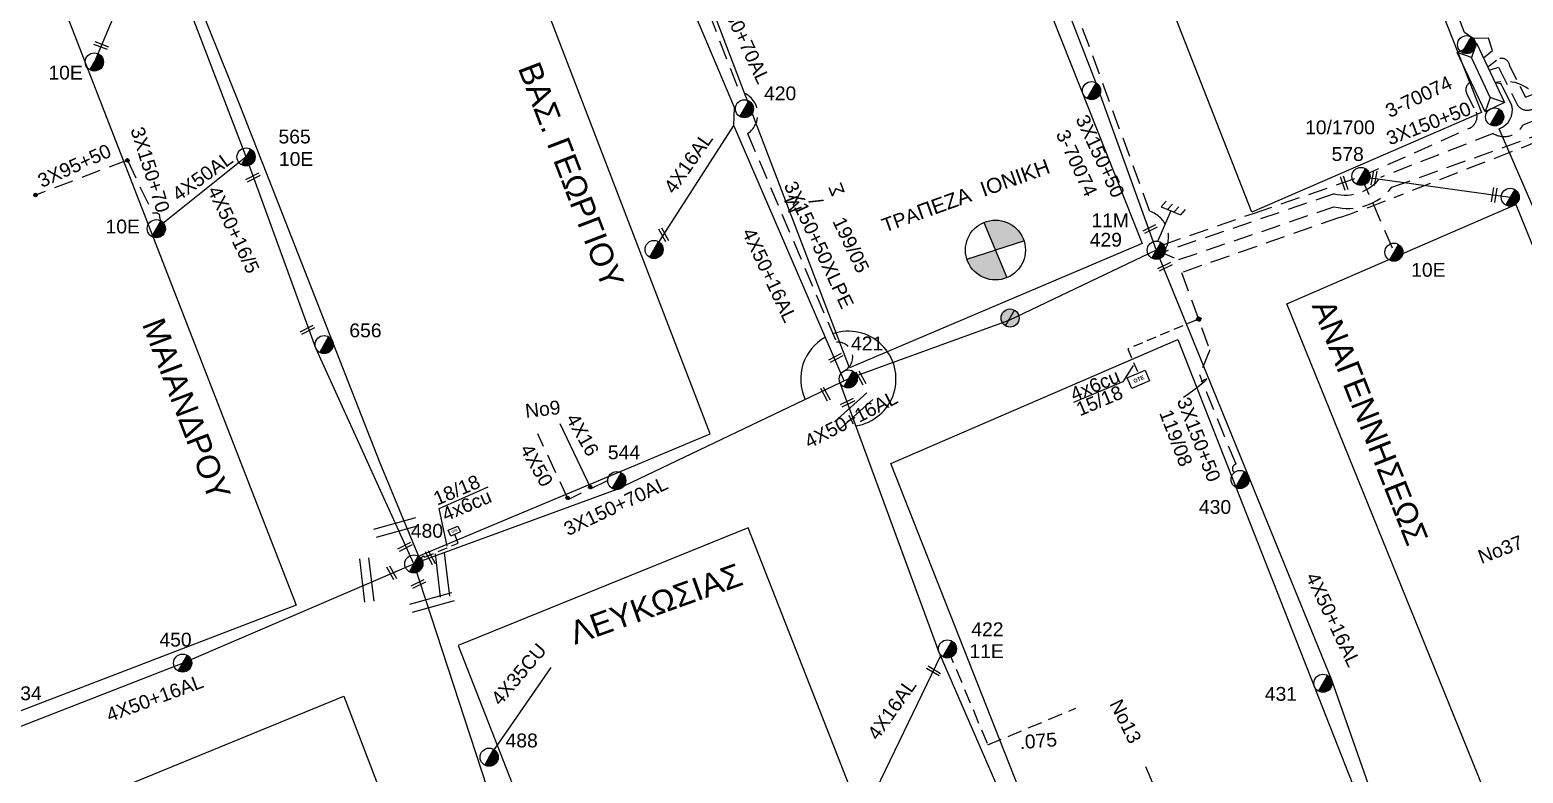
# Model space of a CAD drawing. Header units: millimetres. Extents: x 72 to 3039, y -786 to 786.
# Drawn here: x 283.2 to 477.8, y 369.4 to 466.2 of the extents above; entities that cross this region are included whole.
import ezdxf

# ---------------------------------------------------------------- set-up
doc = ezdxf.new("R2010")
doc.units = ezdxf.units.MM
doc.linetypes.add('DASHED', pattern=[19.05, 12.7, -6.35])
for name, color, linetype in [('Pillar OTE', 7, 'Continuous'), ('Άγνωστα', 7, 'Continuous'), ('Ασφαλειοκιβώτια Χ.Τ 9 αναχωρήσεων', 7, 'Continuous'), ('Γέφυρες Εναέριου Δικτύου', 7, 'Continuous'), ('Γείωση', 7, 'Continuous'), ('Γυμνά εναέρια ΧΤ (3Φ)   4x16AL', 7, 'Continuous'), ('Γυμνά εναέρια ΧΤ (3Φ)   4x35CU', 7, 'Continuous'), ('Γυμνά εναέρια ΧΤ (3Φ)   4x50AL', 7, 'Continuous'), ('Γυμνά εναέρια ΧΤ και ΦΟΠ (3Φ)   4x50+16AL', 7, 'Continuous'), ('Εναέρια παροχή ΧΤ 4x16', 7, 'SYN_LINE'), ('Επιγραφές - Σχήματα', 7, 'Continuous'), ('Καλώδια ΧΤ   3x150+50AL', 7, 'DASHED'), ('Καλώδια ΧΤ   3x150+50AL XLPE', 7, 'DASHED'), ('Καλώδια ΧΤ   3x150+70AL', 7, 'DASHED'), ('Καλώδια ΧΤ   3x150AL+50CU', 7, 'DASHED'), ('Καλώδια ΧΤ   3x95+50 AL XLPE', 7, 'DASHED'), ('Καλώδια ΧΤ   3x95+50CU', 7, 'DASHED'), ('Μηχανική τομή', 7, 'Continuous'), ('Στύλος Ξύλινος', 7, 'Continuous'), ('Στύλος Ξύλινος @ 1', 7, 'Continuous'), ('Στύλος ΦΜ', 7, 'Continuous'), ('Στύλος ΦΜ @ 1', 7, 'Continuous'), ('Συνδέσεις', 7, 'Continuous'), ('Συνεστραμμένα ΧΤ   3x70+54.6+25 AL', 7, 'SYN_LINE'), ('Τομή', 7, 'Continuous'), ('Υποσταθμός πόλεως', 7, 'Continuous'), ('Υπόβαθρο ΔΕΗ', 7, 'Continuous'), ('Υπόγεια Καλώδια Δικτύου ΧΤ   .075', 7, 'DASHED'), ('Υπόγεια καλώδια Παροχών ΧΤ   4x16AL', 7, 'DASHED'), ('Υπόγεια καλώδια Παροχών ΧΤ   4x50AL', 7, 'DASHED'), ('Υπόγεια καλώδια Παροχών ΧΤ   4x6', 7, 'DASHED')]:
    doc.layers.add(name, color=color, linetype=linetype)
doc.styles.get("Standard").update_dxf_attribs({"font": 'arial.ttf'})
doc.linetypes.add('SYN_LINE', pattern='A,0.5,-0.0001,["/\\/\\/\\/",Standard,S=0.1,R=0,X=0,Y=-0.05],-0.25', length=0.7501)
doc.dimstyles.new('ISO-25', dxfattribs={"dimtxt": 2.5, "dimasz": 2.5, "dimexe": 1.25, "dimexo": 0.625, "dimtad": 1, "dimtxsty": 'Standard', "dimcen": 2.5, "dimadec": 0, "dimazin": 0, "dimtfac": 1, "dimtmove": 0, "dimatfit": 3, "dimfxl": 1, "dimarcsym": 0})

# ---------------------------------------------------------------- blocks, each defined once
blk = doc.blocks.new('ΥΠΑΡΧΩΝ ΤΣΙΜΕΝΤΕΝΙΟΣ ΣΤΥΛΟΣ')
at = {"layer": 'Στύλος ΦΜ'}
blk.add_hatch(color=7, dxfattribs=at).paths.add_polyline_path([(-1.29, -2.28, 0.574793), (2.62, 0, 0.268822), (1.3, 2.27)])
at = {"layer": 'Στύλος ΦΜ', "color": 7}
blk.add_line((-1.29, -2.28), (1.3, 2.27), dxfattribs=at)
blk.add_circle((0, 0), 2.62, dxfattribs=at)
at = {"layer": 'Στύλος ΦΜ', "flags": 4}
for tag, p in [('ΑΡΙΘΜΟΣ', (-4.68, 8.05)), ('ΤΥΠΟΣ', (-4.91, 3.03))]:
    blk.add_attdef(tag, p, '', height=4, dxfattribs=at)
blk = doc.blocks.new('ΥΠΑΡΧΩΝ ΞΥΛΙΝΟΣ ΣΤΥΛΟΣ')
at = {"layer": 'Στύλος Ξύλινος'}
h = blk.add_hatch(color=7, dxfattribs=at)
h.paths.add_polyline_path([(-2.62, 0, 0.270008), (-1.29, -2.28), (1.3, 2.27, 0.576266)])
h.paths.add_polyline_path([(-1.29, -2.28, 0.574793), (2.62, 0, 0.268822), (1.3, 2.27)])
at = {"layer": 'Στύλος Ξύλινος', "color": 7}
blk.add_line((-1.29, -2.28), (1.3, 2.27), dxfattribs=at)
blk.add_circle((0, 0), 2.62, dxfattribs=at)
at = {"layer": 'Στύλος Ξύλινος', "flags": 4}
for tag, p in [('ΑΡΙΘΜΟΣ', (-4.91, 8.6)), ('ΤΥΠΟΣ', (-4.85, 3.39))]:
    blk.add_attdef(tag, p, '', height=4, dxfattribs=at)
blk = doc.blocks.new('ΥΠΟΣΤΑΘΜΟΣ ΠΟΛΕΩΣ')
at = {"layer": 'Υποσταθμός πόλεως', "linetype": 'Continuous', "ltscale": 40}
blk.add_lwpolyline([(-8.57, 2.82), (8.57, 2.82), (8.57, -2.82), (-8.57, -2.82)], close=True, dxfattribs=at)
for points in [[(-5.75, 0), (-8.57, 2.82)], [(5.75, 0), (8.57, 2.82)], [(-8.57, -2.82), (-5.75, 0)], [(-5.75, 0), (5.75, 0)], [(8.57, -2.82), (5.75, 0)]]:
    blk.add_lwpolyline(points, dxfattribs=at)
at = {"layer": 'Υποσταθμός πόλεως', "linetype": 'SYN_LINE', "ltscale": 40, "flags": 1}
for tag, p in [('ΜΕΤΑΣΧΗΜΑΤΙΣΜΟΣ', (10.6, 2.39)), ('ΙΣΧΥΣ', (10.58, -0.41)), ('ΑΡΙΘΜΟΣ', (10.7, -3.13))]:
    blk.add_attdef(tag, p, '', height=1.8, dxfattribs=at)
blk = doc.blocks.new('ΓΕΙΩΣΗ')
at = {"layer": 'Γείωση', "ltscale": 40}
for p, q in [((-2.34, 11.45), (-3, 9.45)), ((-0.34, 11.45), (-1, 9.45)), ((0, 9.45), (0, 0)), ((1.66, 11.45), (1, 9.45)), ((3.66, 11.45), (3, 9.45))]:
    blk.add_line(p, q, dxfattribs=at)
blk.add_lwpolyline([(-3, 9.45), (3, 9.45)], dxfattribs=at)
blk = doc.blocks.new('ΜΗΧΑΝΙΚΗ ΤΟΜΗ')
at = {"layer": 'Μηχανική τομή', "ltscale": 40}
for p, q in [((-1.89, 0.78), (1.89, 0.78)), ((1.89, 0), (-1.89, 0))]:
    blk.add_line(p, q, dxfattribs=at)
blk = doc.blocks.new('ΤΟΜΗ')
at = {"layer": 'Τομή', "ltscale": 40}
for p, q in [((-5.68, 0), (5.68, 0)), ((5.68, -2.33), (-5.68, -2.33))]:
    blk.add_line(p, q, dxfattribs=at)
blk = doc.blocks.new('_ΣΥΝΔΕΣΗ')
at = {"layer": 'Συνδέσεις', "linetype": 'SYN_LINE', "ltscale": 40}
blk.add_hatch(color=256, dxfattribs=at).paths.add_polyline_path([(0.5, -0.01, 1), (-0.5, -0.01, 1)])
at = {"layer": 'Συνδέσεις'}
blk.add_circle((0, -0.01), 0.5, dxfattribs=at)
blk = doc.blocks.new('TSONTA XT1')
at = {"ltscale": 40}
h = blk.add_hatch(color=256, dxfattribs=at)
h.dxf.hatch_style = 1
h.paths.add_polyline_path([(595.96, 2487.66), (597.07, 2488.77), (595.96, 2489.87), (594.85, 2488.77)])
blk.add_lwpolyline([(594.85, 2488.77), (595.96, 2489.87), (597.07, 2488.77), (595.96, 2487.66)], close=True, dxfattribs=at)
blk = doc.blocks.new('PILLAR ΟΤΕ')
at = {"layer": 'Pillar OTE', "ltscale": 40}
blk.add_lwpolyline([(-3.31, 2.02), (3.39, 2.02), (3.39, -1.99), (-3.31, -1.99)], close=True, dxfattribs=at)
at = {"layer": 'Pillar OTE', "insert": (-1.81, 0.71), "char_height": 1.3575, "width": 109.961, "attachment_point": 1}
blk.add_mtext('{\\fArial|b1|i0|c161|p34;OTE}', dxfattribs=at)

msp = doc.modelspace()

# ---------------------------------------------------------------- hatches: boundary and pattern name
at = {"layer": 'Επιγραφές - Σχήματα'}
h = msp.add_hatch(color=1, dxfattribs=at)
h.paths.add_polyline_path([(407.52, 441.12), (409.02, 437.53), (412.73, 438.73, 0.438268)])
h.paths.add_polyline_path([(409.02, 437.53), (405.31, 436.32, 0.438268), (410.52, 433.93)])

# ---------------------------------------------------------------- linework, layer by layer
at = {"layer": 'Άγνωστα', "color": 5}
for points in [[(472.59, 462.59), (473.79, 463.55), (473.27, 465.12), (471.25, 465.11), (470.12, 465.86), (459.35, 494.05), (450.9, 516.83)], [(456.64, 447.11), (476.08, 444.41)]]:
    msp.add_lwpolyline(points, dxfattribs=at)
at = {"layer": 'Άγνωστα', "color": 2, "linetype": 'DASHED', "ltscale": 0.2}
msp.add_lwpolyline([(474.07, 459.31, -0.677893), (479.87, 451.74), (460.9, 444.34, -0.010699), (453.85, 441.76), (433.27, 434.6), (436.93, 424.54), (435.63, 421.25)], format="xyb", dxfattribs=at)
at = {"layer": 'Άγνωστα', "color": 85}
msp.add_lwpolyline([(510.87, 363.56), (502.75, 387.63), (490.39, 416.96), (474.66, 453.34, 0.373543), (476.3, 456.37), (474.9, 459.21), (474.14, 459.3)], format="xyb", dxfattribs=at)
at = {"layer": 'Άγνωστα', "color": 5, "linetype": 'DASHED', "ltscale": 0.2}
msp.add_lwpolyline([(456.64, 447.11), (460.94, 437.25)], dxfattribs=at)
at = {"layer": 'Άγνωστα', "color": 85, "linetype": 'DASHED', "ltscale": 0.2}
msp.add_lwpolyline([(436.16, 351.74), (435.73, 353.88), (428.13, 371.29)], dxfattribs=at)
at = {"layer": 'Γέφυρες Εναέριου Δικτύου', "ltscale": 20}
for start, end in [(118.7918, 205.5632), (279.2223, 108.9605)]:
    msp.add_arc((389.86, 420.74), 6.21, start, end, dxfattribs=at)
at = {"layer": 'Γυμνά εναέρια ΧΤ (3Φ)   4x16AL', "color": 5, "ltscale": 0.15}
msp.add_lwpolyline([(299.5, 480.77), (291.65, 462.04)], dxfattribs=at)
at = {"layer": 'Γυμνά εναέρια ΧΤ (3Φ)   4x16AL', "color": 85, "ltscale": 0.15}
msp.add_lwpolyline([(364.56, 437.59), (374.96, 453.78)], dxfattribs=at)
at = {"layer": 'Γυμνά εναέρια ΧΤ (3Φ)   4x16AL', "color": 30, "ltscale": 0.15}
msp.add_lwpolyline([(401.88, 384.66), (392.27, 364.76)], dxfattribs=at)
at = {"layer": 'Γυμνά εναέρια ΧΤ (3Φ)   4x35CU', "color": 5}
msp.add_lwpolyline([(343.07, 371.44), (351.16, 383.13)], dxfattribs=at)
at = {"layer": 'Γυμνά εναέρια ΧΤ (3Φ)   4x50AL', "color": 5, "ltscale": 0.15}
msp.add_lwpolyline([(311.4, 449.67), (299.71, 440.31)], dxfattribs=at)
at = {"layer": 'Γυμνά εναέρια ΧΤ (3Φ)   4x50AL', "color": 5}
msp.add_lwpolyline([(333.27, 396.63), (344.26, 363.02), (354.88, 336.81), (368.74, 302.59)], dxfattribs=at)
at = {"layer": 'Γυμνά εναέρια ΧΤ και ΦΟΠ (3Φ)   4x50+16AL', "color": 6}
msp.add_lwpolyline([(398.06, 517.06), (414.76, 478.29), (422.12, 459.32), (429.98, 437.51), (410.75, 428.33), (389.85, 420.74)], dxfattribs=at)
at = {"layer": 'Γυμνά εναέρια ΧΤ και ΦΟΠ (3Φ)   4x50+16AL', "color": 30, "linetype": 'DASHED', "ltscale": 0.2}
msp.add_lwpolyline([(483.89, 458.09), (483.35, 456.03), (477.72, 453.8, -0.432946), (473.88, 452.71), (459.19, 447, -0.30095), (453.16, 444.85), (430.99, 437.31, 0.496654), (429.15, 442.56), (417, 475.59, 0.496469), (415.19, 480.92), (410.41, 492.84)], format="xyb", dxfattribs=at)
at = {"layer": 'Γυμνά εναέρια ΧΤ και ΦΟΠ (3Φ)   4x50+16AL', "color": 85, "ltscale": 10}
msp.add_lwpolyline([(389.32, 420.48), (374.96, 453.78), (375.01, 456.1), (367.61, 473.71), (362.81, 487.7)], dxfattribs=at)
at = {"layer": 'Γυμνά εναέρια ΧΤ και ΦΟΠ (3Φ)   4x50+16AL', "color": 5}
msp.add_lwpolyline([(333.26, 396.63), (320.51, 424.72), (311.4, 449.67), (299.5, 480.77)], dxfattribs=at)
at = {"layer": 'Γυμνά εναέρια ΧΤ και ΦΟΠ (3Φ)   4x50+16AL', "color": 2, "ltscale": 0.2}
msp.add_lwpolyline([(429.98, 437.51), (452.78, 381.53), (466.1, 343.69)], dxfattribs=at)
at = {"layer": 'Γυμνά εναέρια ΧΤ και ΦΟΠ (3Φ)   4x50+16AL', "color": 85, "ltscale": 0.15}
msp.add_lwpolyline([(389.86, 420.74), (359.69, 406.31), (333.27, 396.63)], dxfattribs=at)
at = {"layer": 'Γυμνά εναέρια ΧΤ και ΦΟΠ (3Φ)   4x50+16AL', "color": 30}
msp.add_lwpolyline([(418.63, 346.11), (401.69, 385.08), (388.75, 420.33)], dxfattribs=at)
at = {"layer": 'Εναέρια παροχή ΧΤ 4x16', "color": 85, "ltscale": 15}
msp.add_lwpolyline([(352.26, 414.91), (356.33, 406.44)], dxfattribs=at)
at = {"layer": 'Επιγραφές - Σχήματα'}
for p, q in [((407.52, 441.12), (410.52, 433.93)), ((405.31, 436.32), (412.73, 438.73))]:
    msp.add_line(p, q, dxfattribs=at)
msp.add_circle((409.02, 437.53), 3.9, dxfattribs=at)
at = {"layer": 'Καλώδια ΧΤ   3x150+50AL', "color": 6, "ltscale": 0.2}
msp.add_lwpolyline([(429.98, 437.51), (432.9, 436.28), (453.12, 443.17, 0.295022), (460.67, 445.71), (485.92, 454.75), (484.37, 461.21), (480.56, 460.51), (480.92, 458.32)], format="xyb", dxfattribs=at)
at = {"layer": 'Καλώδια ΧΤ   3x150+50AL', "color": 5, "ltscale": 0.2}
msp.add_lwpolyline([(430.73, 438.18), (442.62, 442.31), (456.64, 447.11), (470.76, 453.39, 0.496445), (471.37, 456), (470.4, 457.99, -0.446156), (470.98, 459.41, -0.804525)], format="xyb", dxfattribs=at)
at = {"layer": 'Καλώδια ΧΤ   3x150+50AL', "color": 2, "ltscale": 0.2}
msp.add_lwpolyline([(440.16, 408.53, -0.659704), (440.36, 409.63), (440.36, 409.63), (440.36, 409.63), (435.63, 421.25)], format="xyb", dxfattribs=at)
at = {"layer": 'Καλώδια ΧΤ   3x150+50AL XLPE', "color": 30, "ltscale": 0.2}
msp.add_lwpolyline([(375.65, 458.19, -0.665909), (376.74, 452.71), (388.3, 425.53, -0.835096), (389.29, 421.77)], format="xyb", dxfattribs=at)
at = {"layer": 'Καλώδια ΧΤ   3x150+70AL', "color": 30, "ltscale": 0.2}
msp.add_lwpolyline([(361.83, 507.17), (367.81, 504.46, -0.417719), (369.24, 500.59, -0.012709), (365.13, 492.38, 0.160828), (364.42, 488.2), (368.85, 475.44, -1.102469), (370.34, 471.91), (375.65, 458.19)], format="xyb", dxfattribs=at)
at = {"layer": 'Καλώδια ΧΤ   3x150+70AL', "color": 5, "ltscale": 0.2}
msp.add_lwpolyline([(295.94, 449.22), (299.21, 442.38), (299.82, 442.38), (299.82, 442.38), (300.07, 442.2), (300.18, 441.58), (300.3, 441.33)], dxfattribs=at)
at = {"layer": 'Καλώδια ΧΤ   3x150+70AL', "color": 85, "ltscale": 0.2}
msp.add_lwpolyline([(358.51, 407.49), (353.39, 405.02)], dxfattribs=at)
at = {"layer": 'Καλώδια ΧΤ   3x150AL+50CU', "color": 6, "ltscale": 0.15}
msp.add_lwpolyline([(473.15, 461.42), (474.3, 462.29, -0.620742), (476.02, 461.43), (478.09, 457.45), (515.47, 472.62, -0.622523), (523.71, 473.69), (530.85, 476.56), (532.05, 474.7), (536.93, 477.08)], format="xyb", dxfattribs=at)
at = {"layer": 'Καλώδια ΧΤ   3x95+50 AL XLPE', "color": 30, "ltscale": 0.2}
msp.add_lwpolyline([(473.35, 460.98), (474.56, 461.38), (476.95, 456.58, 0.499618), (479.34, 456.15), (518.42, 473.02)], format="xyb", dxfattribs=at)
at = {"layer": 'Καλώδια ΧΤ   3x95+50CU', "color": 5, "ltscale": 0.2}
msp.add_lwpolyline([(295.94, 449.22), (283.98, 444.7)], dxfattribs=at)
at = {"layer": 'Συνεστραμμένα ΧΤ   3x70+54.6+25 AL', "color": 173, "ltscale": 20}
msp.add_lwpolyline([(181.21, 339.4), (184.29, 338.85), (185.82, 341.71), (230.21, 351.24), (230.21, 352.42), (251.81, 359.21), (278.57, 374.12), (303.14, 383.7), (333.26, 396.63)], dxfattribs=at)
at = {"layer": 'Υπόβαθρο ΔΕΗ'}
for points in [[(442.02, 532.53), (472.36, 455.46), (442.42, 442.45), (411.86, 520.58), (442.05, 532.46)], [(284.24, 478.01), (317.93, 391.25), (280.04, 376.69), (240.98, 475.06), (284.24, 478.01)], [(447, 430.53), (476.79, 443.48), (509.12, 363.89), (479.36, 350.62), (447, 430.53)], [(395.4, 409.73), (432.77, 425.86), (464.96, 343.99), (444.83, 335.57), (436.38, 355.49), (419.77, 347.91), (395.4, 409.73)], [(370.99, 304.29), (392.03, 314.04), (384.42, 332.84), (400.76, 340.23), (376.82, 401.31), (339.05, 386.01), (370.99, 304.29)], [(286.44, 363.92), (324.14, 379.39), (355.36, 297.78), (319.35, 283.25), (286.28, 363.86)]]:
    msp.add_lwpolyline(points, dxfattribs=at)
for points in [[(371.17, 503.62), (397.73, 514.99), (428.13, 438.37), (389.99, 422.17), (364.81, 488.16, 0.300817), (371.17, 503.62, -1.373528)], [(371.84, 413.57), (346.1, 480.59, -0.297485), (327.23, 489.9), (301.19, 479.83), (310.6, 456.36), (321.54, 428.44), (328.85, 409.8), (333.85, 397.65), (371.84, 413.57)]]:
    msp.add_lwpolyline(points, format="xyb", dxfattribs=at)
msp.add_spline([(433.54, 418.34), (436.38, 420.68), (435.76, 420.36)], degree=3, dxfattribs=at)
at = {"layer": 'Υπόγεια Καλώδια Δικτύου ΧΤ   .075', "color": 30, "ltscale": 0.15}
msp.add_lwpolyline([(402.78, 385.55), (408.03, 373.05), (419.51, 377.83)], dxfattribs=at)
at = {"layer": 'Υπόγεια καλώδια Παροχών ΧΤ   4x50AL', "color": 85, "ltscale": 0.2}
msp.add_lwpolyline([(353.39, 405.02), (353.37, 405.02), (349.41, 413.58)], dxfattribs=at)
at = {"layer": 'Υπόγεια καλώδια Παροχών ΧΤ   4x6', "color": 2, "linetype": 'DASHED', "ltscale": 0.1}
msp.add_lwpolyline([(435.18, 428.4), (426.27, 424.64), (427.61, 421.47)], dxfattribs=at)
at = {"layer": 'Υπόγεια καλώδια Παροχών ΧΤ   4x6', "color": 85, "linetype": 'DASHED', "ltscale": 0.1}
msp.add_lwpolyline([(334.25, 397.28, -0.801984), (334.67, 397.51), (339.05, 399.35), (338.58, 400.48)], format="xyb", dxfattribs=at)

# ---------------------------------------------------------------- block references
at = {"layer": 'Pillar OTE', "rotation": 23}
for p, xscale, yscale, zscale in [((427.64, 420.67), 0.375, 0.375, 0.375), ((338.53, 400.9), 0.204525260595567, 0.204525260595567, 0.204525260595567)]:
    msp.add_blockref('PILLAR ΟΤΕ', p, dxfattribs=dict(at, xscale=xscale, yscale=yscale, zscale=zscale))
at = {"layer": 'Γείωση', "xscale": 0.4499999999998341, "yscale": 0.4499999999998341, "zscale": 0.4499999999998341, "rotation": 336.6040800285024}
msp.add_blockref('ΓΕΙΩΣΗ', (430.18, 438.73), dxfattribs=at)
at = {"layer": 'Μηχανική τομή'}
for p, xscale, yscale, zscale, rotation in [((292.46, 463.99), 0.4999999999999119, 0.4999999999999119, 0.4999999999999119, 338.888426722526), ((312.39, 446.82), 0.4999999999999175, 0.4999999999999175, 0.4999999999999175, 26.90664696949336), ((458.15, 446.94), 0.5000000000000364, 0.5000000000000364, 0.5000000000000364, 259.9666276374906), ((454.26, 446.18), 0.5000000000000663, 0.5000000000000663, 0.5000000000000663, 288.8160416138924), ((473.8, 444.73), 0.5000000000000645, 0.5000000000000645, 0.5000000000000645, 259.9666276374911), ((365.64, 439.42), 0.4999999999998876, 0.4999999999998876, 0.4999999999998876, 298.0362376436686), ((429.09, 440.44), 0.500000000000069, 0.500000000000069, 0.500000000000069, 206.6738276913492), ((431.04, 435.54), 0.500000000000069, 0.500000000000069, 0.500000000000069, 206.6738276913492), ((319.46, 426.96), 0.4999999999999175, 0.4999999999999175, 0.4999999999999175, 26.90664696949336), ((388.32, 423.31), 0.4999999999999175, 0.4999999999999175, 0.4999999999999175, 26.90664696949336), ((391.33, 420.77), 0.4999999999998876, 0.4999999999998876, 0.4999999999998876, 298.0362376436686), ((386.7, 418.66), 0.4999999999998876, 0.4999999999998876, 0.4999999999998876, 298.0362376436686), ((389.87, 417.47), 0.4999999999999175, 0.4999999999999175, 0.4999999999999175, 26.90664696949336), ((332.21, 398.67), 0.4999999999999175, 0.4999999999999175, 0.4999999999999175, 26.90664696949336), ((335.24, 397.35), 0.4999999999998876, 0.4999999999998876, 0.4999999999998876, 298.0362376436686), ((330.2, 395.38), 0.4999999999998876, 0.4999999999998876, 0.4999999999998876, 298.0362376436686), ((333.95, 393.84), 0.4999999999999175, 0.4999999999999175, 0.4999999999999175, 26.90664696949336), ((400.86, 382.51), 0.4999999999999225, 0.4999999999999225, 0.4999999999999225, 329.4006493688229)]:
    msp.add_blockref('ΜΗΧΑΝΙΚΗ ΤΟΜΗ', p, dxfattribs=dict(at, xscale=xscale, yscale=yscale, zscale=zscale, rotation=rotation))
at = {"layer": 'Στύλος Ξύλινος @ 1', "ltscale": 40, "xscale": 0.4499999999998181, "yscale": 0.4499999999998181, "zscale": 0.4499999999998181}
msp.add_blockref('ΥΠΑΡΧΩΝ ΞΥΛΙΝΟΣ ΣΤΥΛΟΣ', (410.93, 428.67), dxfattribs=at)
at = {"layer": 'Στύλος ΦΜ @ 1', "ltscale": 40, "xscale": 0.4499999999998181, "yscale": 0.4499999999998181, "zscale": 0.4499999999998181}
for p in [(470.4, 464.29), (421.54, 458.3), (474.05, 454.88), (476.08, 444.41), (364.56, 437.6)]:
    msp.add_blockref('ΥΠΑΡΧΩΝ ΤΣΙΜΕΝΤΕΝΙΟΣ ΣΤΥΛΟΣ', p, dxfattribs=at)
at = {"layer": 'Στύλος ΦΜ @ 1', "ltscale": 40}
ref = msp.add_blockref('ΥΠΑΡΧΩΝ ΤΣΙΜΕΝΤΕΝΙΟΣ ΣΤΥΛΟΣ', (291.64, 462.04), dxfattribs=dict(at, xscale=0.4499999999998181, yscale=0.4499999999998181, zscale=0.4499999999998181))
ref.add_attrib('ΑΡΙΘΜΟΣ', '10Ε', (285.66, 459.75), dxfattribs={"layer": 'Στύλος ΦΜ', "height": 1.8, "flags": 4})
ref = msp.add_blockref('ΥΠΑΡΧΩΝ ΤΣΙΜΕΝΤΕΝΙΟΣ ΣΤΥΛΟΣ', (376.32, 455.94), dxfattribs=dict(at, xscale=0.4499999999998181, yscale=0.4499999999998181, zscale=0.4499999999998181))
ref.add_attrib('ΑΡΙΘΜΟΣ', '420', (378.88, 457.05), dxfattribs={"layer": 'Στύλος ΦΜ', "height": 1.8, "flags": 4})
ref = msp.add_blockref('ΥΠΑΡΧΩΝ ΤΣΙΜΕΝΤΕΝΙΟΣ ΣΤΥΛΟΣ', (311.4, 449.67), dxfattribs=dict(at, xscale=0.4499999999998181, yscale=0.4499999999998181, zscale=0.4499999999998181))
ref.add_attrib('ΤΥΠΟΣ', '10Ε', (315.69, 448.5), dxfattribs={"layer": 'Στύλος ΦΜ', "height": 1.8, "flags": 4})
ref.add_attrib('ΑΡΙΘΜΟΣ', '565', (315.63, 451.42), dxfattribs={"layer": 'Στύλος ΦΜ', "height": 1.8, "flags": 4})
ref = msp.add_blockref('ΥΠΑΡΧΩΝ ΤΣΙΜΕΝΤΕΝΙΟΣ ΣΤΥΛΟΣ', (456.64, 447.12), dxfattribs=dict(at, xscale=0.4499999999998181, yscale=0.4499999999998181, zscale=0.4499999999998181))
ref.add_attrib('ΑΡΙΘΜΟΣ', '578', (452.81, 449.14), dxfattribs={"layer": 'Στύλος ΦΜ', "height": 1.8, "flags": 4})
ref = msp.add_blockref('ΥΠΑΡΧΩΝ ΤΣΙΜΕΝΤΕΝΙΟΣ ΣΤΥΛΟΣ', (429.98, 437.51), dxfattribs=dict(at, xscale=0.4499999999998181, yscale=0.4499999999998181, zscale=0.4499999999998181))
ref.add_attrib('ΤΥΠΟΣ', '11Μ', (421.52, 440.5), dxfattribs={"layer": 'Στύλος ΦΜ', "height": 1.8, "flags": 4})
ref.add_attrib('ΑΡΙΘΜΟΣ', '429', (421.31, 437.97), dxfattribs={"layer": 'Στύλος ΦΜ', "height": 1.8, "flags": 4})
ref = msp.add_blockref('ΥΠΑΡΧΩΝ ΤΣΙΜΕΝΤΕΝΙΟΣ ΣΤΥΛΟΣ', (299.71, 440.31), dxfattribs=dict(at, xscale=0.4499999999998181, yscale=0.4499999999998181, zscale=0.4499999999998181))
ref.add_attrib('ΤΥΠΟΣ', '10Ε', (293.1, 439.7), dxfattribs={"layer": 'Στύλος ΦΜ', "height": 1.8, "flags": 4})
ref = msp.add_blockref('ΥΠΑΡΧΩΝ ΤΣΙΜΕΝΤΕΝΙΟΣ ΣΤΥΛΟΣ', (460.93, 437.25), dxfattribs=dict(at, xscale=0.4499999999998181, yscale=0.4499999999998181, zscale=0.4499999999998181))
ref.add_attrib('ΤΥΠΟΣ', '10Ε', (463.18, 434.05), dxfattribs={"layer": 'Στύλος ΦΜ', "height": 1.8, "flags": 4})
ref = msp.add_blockref('ΥΠΑΡΧΩΝ ΤΣΙΜΕΝΤΕΝΙΟΣ ΣΤΥΛΟΣ', (321.58, 425.21), dxfattribs=dict(at, xscale=0.4499999999998181, yscale=0.4499999999998181, zscale=0.4499999999998181))
ref.add_attrib('ΑΡΙΘΜΟΣ', '656', (324.86, 426.16), dxfattribs={"layer": 'Στύλος ΦΜ', "height": 1.8, "flags": 4})
ref = msp.add_blockref('ΥΠΑΡΧΩΝ ΤΣΙΜΕΝΤΕΝΙΟΣ ΣΤΥΛΟΣ', (389.85, 420.74), dxfattribs=dict(at, xscale=0.4499999999998181, yscale=0.4499999999998181, zscale=0.4499999999998181))
ref.add_attrib('ΑΡΙΘΜΟΣ', '421', (390.21, 424.45), dxfattribs={"layer": 'Στύλος ΦΜ', "height": 1.8, "flags": 4})
ref = msp.add_blockref('ΥΠΑΡΧΩΝ ΤΣΙΜΕΝΤΕΝΙΟΣ ΣΤΥΛΟΣ', (359.69, 407.49), dxfattribs=dict(at, xscale=0.4499999999998181, yscale=0.4499999999998181, zscale=0.4499999999998181))
ref.add_attrib('ΑΡΙΘΜΟΣ', '544', (358.54, 410.27), dxfattribs={"layer": 'Στύλος ΦΜ', "height": 1.8, "flags": 4})
ref = msp.add_blockref('ΥΠΑΡΧΩΝ ΤΣΙΜΕΝΤΕΝΙΟΣ ΣΤΥΛΟΣ', (440.89, 407.63), dxfattribs=dict(at, xscale=0.4499999999998181, yscale=0.4499999999998181, zscale=0.4499999999998181))
ref.add_attrib('ΑΡΙΘΜΟΣ', '430', (435.53, 403.15), dxfattribs={"layer": 'Στύλος ΦΜ', "height": 1.8, "flags": 4})
ref = msp.add_blockref('ΥΠΑΡΧΩΝ ΤΣΙΜΕΝΤΕΝΙΟΣ ΣΤΥΛΟΣ', (333.26, 396.63), dxfattribs=dict(at, xscale=0.4499999999998181, yscale=0.4499999999998181, zscale=0.4499999999998181))
ref.add_attrib('ΑΡΙΘΜΟΣ', '480', (332.87, 400.04), dxfattribs={"layer": 'Στύλος ΦΜ', "height": 1.8, "flags": 4})
ref = msp.add_blockref('ΥΠΑΡΧΩΝ ΤΣΙΜΕΝΤΕΝΙΟΣ ΣΤΥΛΟΣ', (303.14, 383.7), dxfattribs=dict(at, xscale=0.4499999999998181, yscale=0.4499999999998181, zscale=0.4499999999998181))
ref.add_attrib('ΤΥΠΟΣ', '450', (300.12, 385.86), dxfattribs={"layer": 'Στύλος ΦΜ', "height": 1.8, "flags": 4})
ref = msp.add_blockref('ΥΠΑΡΧΩΝ ΤΣΙΜΕΝΤΕΝΙΟΣ ΣΤΥΛΟΣ', (402.77, 385.55), dxfattribs=dict(at, xscale=0.4499999999998181, yscale=0.4499999999998181, zscale=0.4499999999998181))
ref.add_attrib('ΤΥΠΟΣ', '11Ε', (405.63, 384.36), dxfattribs={"layer": 'Στύλος ΦΜ', "height": 1.8, "flags": 4})
ref.add_attrib('ΑΡΙΘΜΟΣ', '422', (405.88, 387.21), dxfattribs={"layer": 'Στύλος ΦΜ', "height": 1.8, "flags": 4})
ref = msp.add_blockref('ΥΠΑΡΧΩΝ ΤΣΙΜΕΝΤΕΝΙΟΣ ΣΤΥΛΟΣ', (451.69, 381.07), dxfattribs=dict(at, xscale=0.4499999999998181, yscale=0.4499999999998181, zscale=0.4499999999998181))
ref.add_attrib('ΑΡΙΘΜΟΣ', '431', (444.11, 378.79), dxfattribs={"layer": 'Στύλος ΦΜ', "height": 1.8, "flags": 4})
ref = msp.add_blockref('ΥΠΑΡΧΩΝ ΤΣΙΜΕΝΤΕΝΙΟΣ ΣΤΥΛΟΣ', (278.57, 374.12), dxfattribs=dict(at, xscale=0.4499999999998181, yscale=0.4499999999998181, zscale=0.4499999999998181))
ref.add_attrib('ΑΡΙΘΜΟΣ', '434', (280.59, 378.87), dxfattribs={"layer": 'Στύλος ΦΜ', "height": 1.8, "flags": 4})
ref = msp.add_blockref('ΥΠΑΡΧΩΝ ΤΣΙΜΕΝΤΕΝΙΟΣ ΣΤΥΛΟΣ', (343.07, 371.44), dxfattribs=dict(at, xscale=0.4499999999998181, yscale=0.4499999999998181, zscale=0.4499999999998181))
ref.add_attrib('ΑΡΙΘΜΟΣ', '488', (345.21, 372.72), dxfattribs={"layer": 'Στύλος ΦΜ', "height": 1.8, "flags": 4})
at = {"layer": 'Συνδέσεις', "xscale": 0.4499999999998181, "yscale": 0.4499999999998181, "zscale": 0.4499999999998181}
for p in [(295.94, 449.22), (283.98, 444.7), (356.25, 406.65), (353.29, 405.23)]:
    msp.add_blockref('_ΣΥΝΔΕΣΗ', p, dxfattribs=at)
at = {"layer": 'Συνδέσεις', "xscale": 0.3075184835441075, "yscale": 0.3075184835441075, "zscale": 0.3075184835441075, "rotation": 292.8587189992545}
msp.add_blockref('TSONTA XT1', (-340.93, 300.11), dxfattribs=at)
at = {"layer": 'Τομή'}
for p, xscale, yscale, zscale, rotation in [((390.17, 417.04), 0.4999999999999682, 0.4999999999999682, 0.4999999999999682, 41.68157489176464), ((330.79, 401.93), 0.5000000000000004, 0.5000000000000004, 0.5000000000000004, 15.53981712220896), ((326.55, 394.47), 0.499999999999966, 0.499999999999966, 0.499999999999966, 96.76894659266767), ((336.4, 395.12), 0.499999999999966, 0.499999999999966, 0.499999999999966, 96.76894659266767), ((335.47, 392.16), 0.4999999999999929, 0.4999999999999929, 0.4999999999999929, 15.53981712220582)]:
    msp.add_blockref('ΤΟΜΗ', p, dxfattribs=dict(at, xscale=xscale, yscale=yscale, zscale=zscale, rotation=rotation))
at = {"layer": 'Υποσταθμός πόλεως', "xscale": 0.5000000000000464, "yscale": 0.5000000000000464, "zscale": 0.5000000000000464, "rotation": 115.2278061845439}
msp.add_blockref('ΥΠΟΣΤΑΘΜΟΣ ΠΟΛΕΩΣ', (472.25, 460.01), dxfattribs=at)

# ---------------------------------------------------------------- texts
at = {"layer": 'Ασφαλειοκιβώτια Χ.Τ 9 αναχωρήσεων', "insert": (382.18, 442.17), "char_height": 1.8, "width": 2.0273, "attachment_point": 1, "rotation": 111.3267}
msp.add_mtext('Μ\\P/\\PΣ', dxfattribs=at)
at = {"layer": 'Γυμνά εναέρια ΧΤ (3Φ)   4x16AL', "char_height": 1.8, "width": 36.4294, "attachment_point": 1, "rotation": 54.8531}
for insert in [(365.7, 445.76), (392.21, 374.56)]:
    msp.add_mtext('4X16AL', dxfattribs=dict(at, insert=insert))
at = {"layer": 'Γυμνά εναέρια ΧΤ (3Φ)   4x35CU', "insert": (343.16, 379.21), "char_height": 1.8, "width": 36.4294, "attachment_point": 1, "rotation": 49.7747}
msp.add_mtext('4X35CU', dxfattribs=at)
at = {"layer": 'Γυμνά εναέρια ΧΤ (3Φ)   4x50AL', "insert": (301.56, 445.27), "char_height": 1.8, "width": 36.4294, "attachment_point": 1, "rotation": 35.779}
msp.add_mtext('4X50AL', dxfattribs=at)
at = {"layer": 'Γυμνά εναέρια ΧΤ και ΦΟΠ (3Φ)   4x50+16AL', "char_height": 1.8, "width": 36.4294, "attachment_point": 1}
for s, insert, rotation in [('4X50+16/5', (307.97, 446.1), 295.5208), ('4X50+16AL', (377.59, 440.62), 295.2001), ('4X50+16AL', (383.92, 413.22), 27.3374), ('4X50+16AL', (451.03, 395.74), 295.2001), ('4X50+16AL', (293, 377.7), 20.248)]:
    msp.add_mtext(s, dxfattribs=dict(at, insert=insert, rotation=rotation))
at = {"layer": 'Εναέρια παροχή ΧΤ 4x16', "insert": (354.59, 416.46), "char_height": 1.8, "width": 36.4294, "attachment_point": 1, "rotation": 299.4867}
msp.add_mtext('4X16', dxfattribs=at)
at = {"layer": 'Επιγραφές - Σχήματα', "attachment_point": 1}
for s, insert, char_height, width, rotation in [('BAΣ. ΓEΩΡΓΙΟΥ', (349.58, 462.34), 3, 62.561, 291), ('3-70074', (459.6, 456.34), 1.8, 36.4294, 25.5672), ('3-70074', (418.48, 453.43), 1.8, 36.4294, 295.0298), ('TPA{\\H1.083x;ΠEZA  IONIKH}', (393.97, 441.64), 1.8, 36.4294, 19.8005), ('199/05', (389.37, 442.07), 1.8, 36.4294, 295.4484), ('\\pt9.45;ANAΓENNHΣEΩΣ', (452.99, 431.4), 3, 36.4294, 291.6247), ('MAIANΔPOY', (300.62, 428.97), 3, 36.4294, 290.82), ('No9', (347.66, 417.45), 1.8, 36.4294, 6.3882), ('No37', (471.68, 398.29), 1.8, 36.4294, 20.7512), ('ΛΕΥΚΩΣΙΑΣ', (353.23, 388.9), 3, 51.0779, 19.6427), ('No13', (425.46, 379.21), 1.8, 36.4294, 296.2819)]:
    msp.add_mtext(s, dxfattribs=dict(at, insert=insert, char_height=char_height, width=width, rotation=rotation))
at = {"layer": 'Επιγραφές - Σχήματα', "insert": (449.36, 454.42), "char_height": 1.8, "width": 36.4294, "attachment_point": 1}
msp.add_mtext('10/1700', dxfattribs=at)
at = {"layer": 'Καλώδια ΧΤ   3x150+50AL', "char_height": 1.8, "width": 36.4294, "attachment_point": 1}
for s, insert, rotation in [('3X150+50', (459.74, 452.84), 20.8019), ('3X150+50', (434.3, 418.55), 291), ('119/08', (432.01, 416.96), 291)]:
    msp.add_mtext(s, dxfattribs=dict(at, insert=insert, rotation=rotation))
at = {"layer": 'Καλώδια ΧΤ   3x150+50AL XLPE', "insert": (383.05, 446.73), "char_height": 1.8, "width": 36.4294, "attachment_point": 1, "rotation": 295.0298}
msp.add_mtext('3X150+50XLPE', dxfattribs=at)
at = {"layer": 'Καλώδια ΧΤ   3x150+70AL', "char_height": 1.8, "width": 36.4294, "attachment_point": 1}
for s, insert, rotation in [('3X150+70AL', (373.51, 472.98), 295.2001), ('3X150+70', (298.04, 453.78), 287.5725), ('3X150+70AL', (352.57, 401.86), 25.3435)]:
    msp.add_mtext(s, dxfattribs=dict(at, insert=insert, rotation=rotation))
at = {"layer": 'Καλώδια ΧΤ   3x95+50CU', "insert": (284.05, 447.25), "char_height": 1.8, "width": 36.4294, "attachment_point": 1, "rotation": 24.3944}
msp.add_mtext('3X95+50', dxfattribs=at)
at = {"layer": 'Υπόγεια Καλώδια Δικτύου ΧΤ   .075', "insert": (412.08, 374.27), "char_height": 1.8, "width": 36.4294, "attachment_point": 1, "rotation": 4.7602}
msp.add_mtext('.075', dxfattribs=at)
at = {"layer": 'Υπόγεια καλώδια Παροχών ΧΤ   4x16AL', "insert": (421.05, 455.38), "char_height": 1.8, "width": 36.4294, "attachment_point": 1, "rotation": 295.0298}
msp.add_mtext('3X150+50', dxfattribs=at)
at = {"layer": 'Υπόγεια καλώδια Παροχών ΧΤ   4x50AL', "color": 7, "ltscale": 0.2, "char_height": 1.8, "attachment_point": 1, "rotation": 23}
for s, insert in [('4x6cu', (418.55, 419.45)), ('15/18', (419.32, 417.5)), ('18/18', (335.59, 405.86)), ('4x6cu', (336.7, 403.79))]:
    msp.add_mtext_dynamic_manual_height_columns(s, width=1.8, gutter_width=12.5, heights=[0.118], dxfattribs=dict(at, insert=insert))
at = {"layer": 'Υπόγεια καλώδια Παροχών ΧΤ   4x50AL', "insert": (348.6, 412.48), "char_height": 1.8, "width": 36.4294, "attachment_point": 1, "rotation": 299.4867}
msp.add_mtext('4X50', dxfattribs=at)

# ---------------------------------------------------------------- leaders
at = {"layer": 'Επιγραφές - Σχήματα'}
for points, override in [([(426.98, 422.5), (425.6, 420.36), (419.17, 417.66)], {"dimasz": 0.1, "dimgap": 0.625, "dimtad": 0}), ([(337.62, 398.93), (336.54, 403.84), (342.93, 406.69)], {"dimasz": 0.5, "dimgap": 0.625, "dimtad": 0})]:
    msp.add_leader(points, dimstyle='ISO-25', override=override, dxfattribs=at)

doc.saveas('drawing.dxf')
